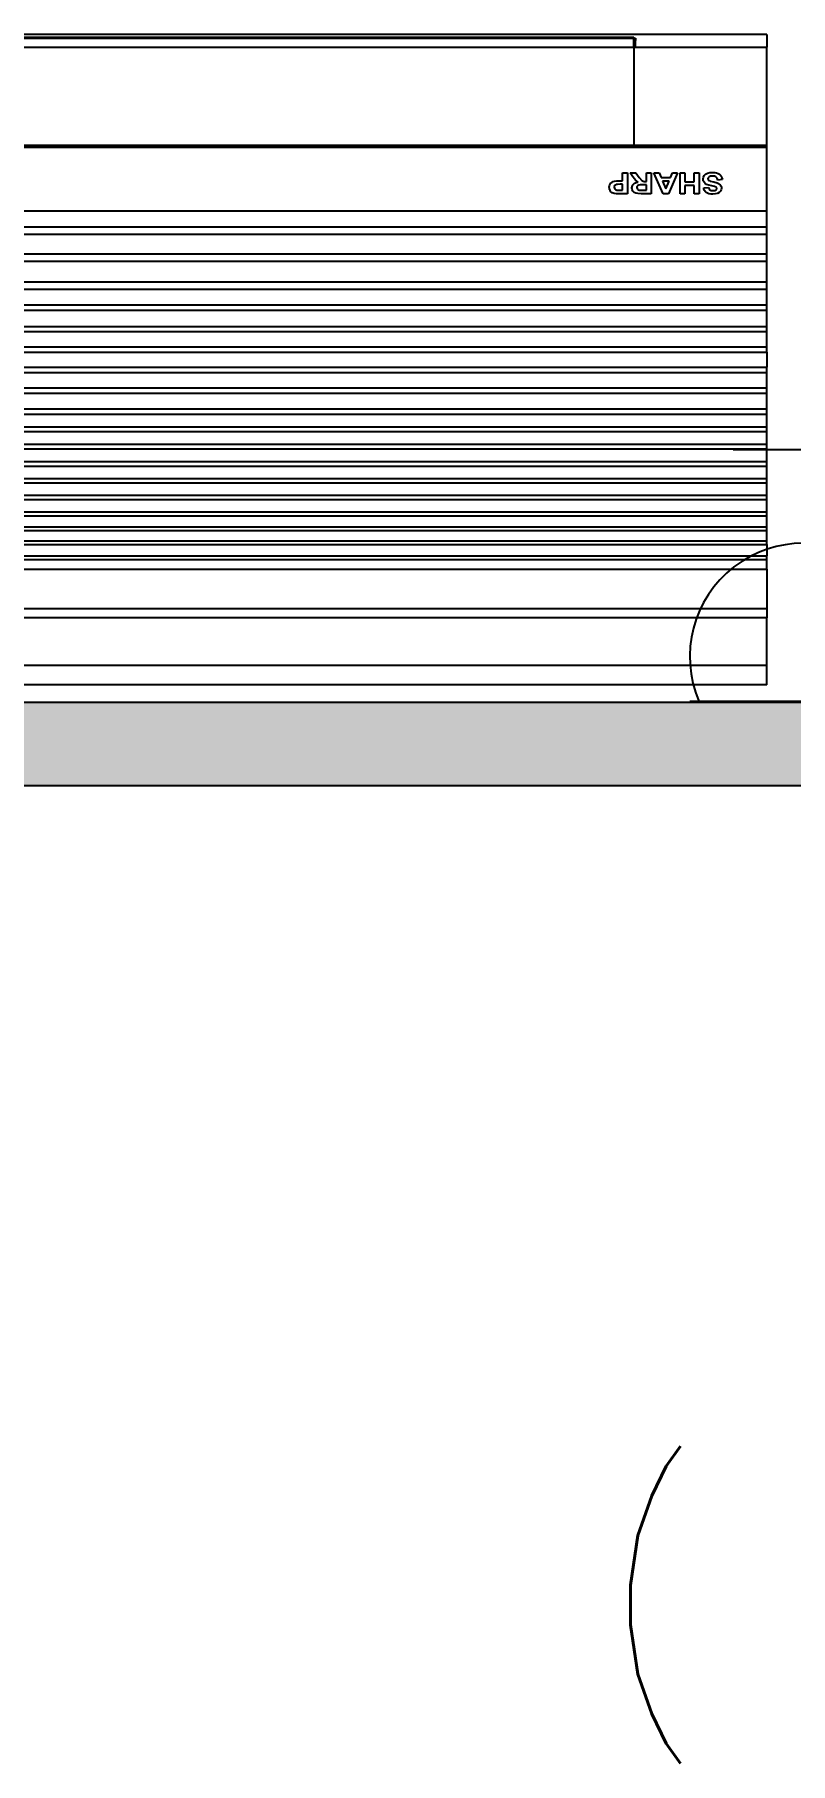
# Model space of a CAD drawing. Header units: inches. Extents: x -106706990 to 300603, y -86718466 to 1728185.
# Drawn here: x 135162 to 136070, y 24960 to 27037 of the extents above; entities that cross this region are included whole.
import ezdxf
from ezdxf.enums import TextEntityAlignment as Align

# ---------------------------------------------------------------- set-up
doc = ezdxf.new("R2010")
doc.units = ezdxf.units.IN
doc.header["$MEASUREMENT"] = 0
doc.linetypes.add('DASHED2', pattern=[0.375, 0.25, -0.125])
for name, color, linetype in [('A-HATCH', 8, 'Continuous'), ('A-PARTITION', 4, 'Continuous'), ('A-ROOMSYM', 3, 'Continuous'), ('Edges', 7, 'Continuous'), ('ELECT', 6, 'Continuous'), ('elk_LAMPU', 6, 'Continuous')]:
    doc.layers.add(name, color=color, linetype=linetype)
doc.layers.get('elk_LAMPU').off()
doc.styles.add('style1', font='romans.shx', dxfattribs={"height": 750})

# ---------------------------------------------------------------- blocks, each defined once
blk = doc.blocks.new('air con')
at = {"layer": 'Edges'}
for p, q in [((71.402, 41.898), (152.402, 41.898)), ((71.402, 41.898), (71.402, 41.095)), ((71.402, 41.095), (152.402, 41.095)), ((71.402, 41.095), (71.402, 39.122)), ((71.402, 39.122), (152.402, 39.122)), ((71.402, 38.724), (71.402, 39.122)), ((152.402, 38.724), (71.402, 38.724)), ((71.402, 37.092), (71.402, 38.724)), ((71.402, 37.092), (71.402, 36.701)), ((152.402, 37.092), (71.402, 37.092)), ((152.402, 36.701), (71.402, 36.701)), ((71.402, 36.701), (71.402, 36.542)), ((152.402, 36.542), (71.402, 36.542)), ((71.402, 36.078), (71.402, 36.542)), ((152.402, 36.078), (71.402, 36.078)), ((71.402, 36.078), (71.402, 35.914)), ((152.402, 35.914), (71.402, 35.914)), ((71.402, 35.914), (71.402, 35.493)), ((71.402, 35.493), (71.402, 35.34)), ((152.402, 35.493), (71.402, 35.493)), ((152.402, 35.34), (71.402, 35.34)), ((71.402, 35.34), (71.402, 34.877)), ((152.402, 34.877), (71.402, 34.877)), ((71.402, 34.877), (71.402, 34.709)), ((152.402, 34.709), (71.402, 34.709)), ((71.402, 34.709), (71.402, 34.207)), ((152.402, 34.207), (71.402, 34.207)), ((71.402, 34.207), (71.402, 34.022)), ((71.402, 34.022), (71.402, 33.51)), ((152.402, 34.022), (71.402, 34.022)), ((152.402, 33.51), (71.402, 33.51)), ((71.402, 33.51), (71.402, 33.335)), ((152.402, 33.335), (71.402, 33.335)), ((71.402, 33.335), (71.402, 32.826)), ((152.402, 32.826), (71.402, 32.826)), ((71.402, 32.826), (71.402, 32.625)), ((152.402, 32.625), (71.402, 32.625)), ((71.402, 32.625), (71.402, 32.098)), ((152.402, 32.098), (71.402, 32.098)), ((71.402, 32.098), (71.402, 31.911)), ((152.402, 31.911), (71.402, 31.911)), ((71.402, 31.911), (71.402, 31.378)), ((152.402, 31.378), (71.402, 31.378)), ((71.402, 31.378), (71.402, 31.189)), ((152.402, 31.189), (71.402, 31.189)), ((71.402, 31.189), (71.402, 30.654)), ((152.402, 30.654), (71.402, 30.654)), ((71.402, 30.654), (71.402, 30.439)), ((152.402, 30.439), (71.402, 30.439)), ((71.402, 30.439), (71.402, 29.791)), ((152.402, 29.791), (71.402, 29.791)), ((71.402, 29.791), (71.402, 29.562)), ((71.402, 29.562), (71.402, 28.935)), ((152.402, 29.562), (71.402, 29.562)), ((152.402, 28.935), (71.402, 28.935)), ((71.402, 28.935), (71.402, 28.714)), ((152.402, 28.714), (71.402, 28.714)), ((71.402, 28.092), (71.402, 28.714)), ((152.402, 28.092), (71.402, 28.092)), ((71.402, 28.092), (71.402, 27.871)), ((71.402, 27.871), (71.402, 27.226)), ((152.402, 27.871), (71.402, 27.871)), ((152.402, 27.226), (71.402, 27.226)), ((71.402, 27.226), (71.402, 27.024)), ((71.402, 27.024), (71.402, 26.349)), ((152.402, 27.024), (71.402, 27.024)), ((152.402, 26.349), (71.402, 26.349)), ((71.402, 26.349), (71.402, 26.117)), ((152.402, 26.117), (71.402, 26.117)), ((71.402, 26.117), (71.402, 25.469)), ((152.402, 25.469), (71.402, 25.469)), ((71.402, 25.469), (71.402, 25.162)), ((152.402, 25.162), (71.402, 25.162)), ((71.402, 25.162), (71.402, 24.304)), ((152.402, 24.304), (71.402, 24.304)), ((71.402, 24.304), (71.402, 24.002)), ((152.402, 24.002), (71.402, 24.002)), ((71.402, 24.002), (71.402, 23.184)), ((71.402, 23.184), (71.402, 22.883)), ((152.402, 23.184), (71.402, 23.184)), ((152.402, 22.883), (71.402, 22.883)), ((71.402, 22.883), (71.402, 22.213)), ((152.402, 22.213), (71.402, 22.213)), ((71.402, 22.213), (71.402, 19.568)), ((73.247, 20.922), (73.441, 20.939)), ((73.262, 20.853), (73.247, 20.922)), ((73.287, 20.793), (73.262, 20.853)), ((73.283, 21.282), (73.294, 21.346)), ((73.289, 21.232), (73.283, 21.282)), ((73.306, 21.186), (73.289, 21.232)), ((73.294, 21.346), (73.326, 21.406)), ((73.334, 21.144), (73.306, 21.186)), ((73.326, 21.406), (73.378, 21.457)), ((73.374, 21.106), (73.334, 21.144)), ((73.412, 21.082), (73.374, 21.106)), ((73.378, 21.457), (73.448, 21.494)), ((73.462, 21.059), (73.412, 21.082)), ((73.441, 20.939), (73.467, 20.864)), ((73.448, 21.494), (73.537, 21.517)), ((73.598, 21.02), (73.462, 21.059)), ((73.467, 20.864), (73.511, 20.812)), ((73.481, 21.324), (73.473, 21.293)), ((73.473, 21.293), (73.48, 21.265)), ((73.48, 21.265), (73.502, 21.241)), ((73.504, 21.347), (73.481, 21.324)), ((73.502, 21.241), (73.567, 21.212)), ((73.563, 21.371), (73.504, 21.347)), ((73.537, 21.517), (73.642, 21.525)), ((73.64, 21.379), (73.563, 21.371)), ((73.567, 21.212), (73.685, 21.182)), ((73.757, 20.982), (73.598, 21.02)), ((73.713, 21.372), (73.64, 21.379)), ((73.642, 21.525), (73.729, 21.52)), ((73.685, 21.182), (73.811, 21.152)), ((73.766, 21.35), (73.713, 21.372)), ((73.729, 21.52), (73.804, 21.507)), ((73.8, 20.965), (73.757, 20.982)), ((73.8, 21.311), (73.766, 21.35)), ((73.82, 21.253), (73.8, 21.311)), ((73.828, 20.944), (73.8, 20.965)), ((73.8, 20.808), (73.836, 20.847)), ((73.804, 21.507), (73.868, 21.484)), ((73.811, 21.152), (73.899, 21.12)), ((74.019, 21.261), (73.82, 21.253)), ((73.843, 20.92), (73.828, 20.944)), ((73.836, 20.847), (73.848, 20.892)), ((73.848, 20.892), (73.843, 20.92)), ((73.868, 21.484), (73.921, 21.453)), ((73.899, 21.12), (73.961, 21.081)), ((73.921, 21.453), (73.962, 21.414)), ((73.961, 21.081), (74.008, 21.031)), ((73.962, 21.414), (73.992, 21.369)), ((73.992, 21.369), (74.011, 21.318)), ((74.035, 20.82), (74, 20.752)), ((74.008, 21.031), (74.037, 20.968)), ((74.011, 21.318), (74.019, 21.261)), ((74.047, 20.892), (74.035, 20.82)), ((74.037, 20.968), (74.047, 20.892)), ((74.215, 20.639), (74.215, 21.51)), ((74.215, 21.51), (74.413, 21.51)), ((74.413, 21.51), (74.413, 21.167)), ((74.413, 21.167), (74.802, 21.167)), ((74.802, 21.02), (74.413, 21.02)), ((74.413, 21.02), (74.413, 20.639)), ((74.802, 21.167), (74.802, 21.51)), ((74.802, 21.51), (75.001, 21.51)), ((74.802, 20.639), (74.802, 21.02)), ((75.001, 21.51), (75.001, 20.639)), ((75.106, 20.639), (75.489, 21.51)), ((75.398, 20.837), (75.317, 20.639)), ((75.791, 20.837), (75.398, 20.837)), ((75.592, 21.306), (75.459, 20.983)), ((75.459, 20.983), (75.727, 20.983)), ((75.489, 21.51), (75.699, 21.51)), ((75.727, 20.983), (75.592, 21.306)), ((75.699, 21.51), (76.093, 20.639)), ((75.877, 20.639), (75.791, 20.837)), ((76.199, 20.639), (76.199, 21.51)), ((76.199, 21.51), (76.616, 21.51)), ((76.552, 21.362), (76.397, 21.362)), ((76.397, 21.362), (76.397, 21.141)), ((76.397, 21.141), (76.544, 21.141)), ((76.437, 21.002), (76.397, 21.002)), ((76.397, 21.002), (76.397, 20.639)), ((76.496, 21), (76.437, 21.002)), ((76.537, 20.993), (76.496, 21)), ((76.568, 20.979), (76.537, 20.993)), ((76.544, 21.141), (76.66, 21.144)), ((76.697, 21.359), (76.552, 21.362)), ((76.597, 20.956), (76.568, 20.979)), ((76.702, 20.828), (76.597, 20.956)), ((76.616, 21.51), (76.752, 21.504)), ((76.66, 21.144), (76.722, 21.152)), ((76.74, 21.347), (76.697, 21.359)), ((76.845, 20.639), (76.702, 20.828)), ((76.722, 21.152), (76.754, 21.167)), ((76.772, 21.325), (76.74, 21.347)), ((76.804, 21.034), (76.743, 21.023)), ((76.743, 21.023), (76.802, 20.988)), ((76.752, 21.504), (76.845, 21.486)), ((76.754, 21.167), (76.778, 21.189)), ((76.791, 21.294), (76.772, 21.325)), ((76.778, 21.189), (76.793, 21.218)), ((76.798, 21.254), (76.791, 21.294)), ((76.793, 21.218), (76.798, 21.254)), ((76.802, 20.988), (76.849, 20.95)), ((76.856, 21.052), (76.804, 21.034)), ((76.845, 21.486), (76.91, 21.454)), ((76.849, 20.95), (76.899, 20.895)), ((76.901, 21.075), (76.856, 21.052)), ((76.899, 20.895), (76.962, 20.809)), ((76.938, 21.104), (76.901, 21.075)), ((76.91, 21.454), (76.96, 21.403)), ((76.966, 21.138), (76.938, 21.104)), ((76.96, 21.403), (76.992, 21.338)), ((76.986, 21.176), (76.966, 21.138)), ((76.999, 21.219), (76.986, 21.176)), ((76.992, 21.338), (77.003, 21.266)), ((77.003, 21.266), (76.999, 21.219)), ((77.19, 20.639), (77.19, 21.51)), ((77.19, 21.51), (77.508, 21.51)), ((77.388, 21.362), (77.388, 21.115)), ((77.484, 21.362), (77.388, 21.362)), ((77.388, 21.115), (77.497, 21.115)), ((77.518, 20.967), (77.388, 20.967)), ((77.388, 20.967), (77.388, 20.639)), ((77.627, 21.356), (77.484, 21.362)), ((77.497, 21.115), (77.595, 21.119)), ((77.508, 21.51), (77.658, 21.506)), ((77.637, 20.97), (77.518, 20.967)), ((77.595, 21.119), (77.654, 21.129)), ((77.671, 21.343), (77.627, 21.356)), ((77.724, 20.98), (77.637, 20.97)), ((77.654, 21.129), (77.689, 21.146)), ((77.658, 21.506), (77.744, 21.497)), ((77.707, 21.318), (77.671, 21.343)), ((77.689, 21.146), (77.716, 21.172)), ((77.731, 21.283), (77.707, 21.318)), ((77.716, 21.172), (77.733, 21.203)), ((77.776, 20.995), (77.724, 20.98)), ((77.738, 21.239), (77.731, 21.283)), ((77.733, 21.203), (77.738, 21.239)), ((77.744, 21.497), (77.822, 21.465)), ((77.827, 21.021), (77.776, 20.995)), ((77.822, 21.465), (77.886, 21.411)), ((77.873, 21.058), (77.827, 21.021)), ((77.91, 21.107), (77.873, 21.058)), ((77.886, 21.411), (77.911, 21.376)), ((77.935, 21.168), (77.91, 21.107)), ((77.911, 21.376), (77.929, 21.336)), ((77.929, 21.336), (77.939, 21.291)), ((77.943, 21.242), (77.935, 21.168)), ((77.939, 21.291), (77.943, 21.242)), ((73.322, 20.742), (73.287, 20.793)), ((73.367, 20.7), (73.322, 20.742)), ((73.422, 20.666), (73.367, 20.7)), ((73.488, 20.642), (73.422, 20.666)), ((73.565, 20.628), (73.488, 20.642)), ((73.511, 20.812), (73.574, 20.782)), ((73.653, 20.623), (73.565, 20.628)), ((73.574, 20.782), (73.655, 20.772)), ((73.771, 20.631), (73.653, 20.623)), ((73.655, 20.772), (73.739, 20.781)), ((73.739, 20.781), (73.8, 20.808)), ((73.867, 20.655), (73.771, 20.631)), ((73.943, 20.695), (73.867, 20.655)), ((74, 20.752), (73.943, 20.695)), ((74.413, 20.639), (74.215, 20.639)), ((75.001, 20.639), (74.802, 20.639)), ((75.317, 20.639), (75.106, 20.639)), ((76.093, 20.639), (75.877, 20.639)), ((76.397, 20.639), (76.199, 20.639)), ((77.082, 20.639), (76.845, 20.639)), ((76.962, 20.809), (77.082, 20.639)), ((77.388, 20.639), (77.19, 20.639)), ((152.402, 19.568), (71.402, 19.568)), ((71.402, 19.568), (71.402, 19.493)), ((152.402, 19.493), (71.402, 19.493)), ((71.402, 19.493), (71.402, 15.42)), ((76.921, 15.42), (76.921, 19.493)), ((76.921, 18.47), (76.921, 18.812)), ((76.921, 18.133), (76.921, 18.47)), ((76.921, 17.803), (76.921, 18.133)), ((76.921, 17.48), (76.921, 17.803)), ((76.921, 17.163), (76.921, 17.48)), ((76.921, 16.853), (76.921, 17.163)), ((76.921, 16.551), (76.921, 16.853)), ((76.921, 16.256), (76.921, 16.551)), ((76.921, 15.969), (76.921, 16.256)), ((76.921, 15.69), (76.921, 15.969)), ((76.855, 15.42), (71.402, 15.42)), ((71.402, 14.898), (71.402, 15.42)), ((76.921, 15.42), (76.855, 15.42)), ((76.855, 15.42), (76.855, 15.142)), ((76.921, 15.142), (76.855, 15.142)), ((76.855, 15.051), (76.855, 15.142)), ((76.921, 15.42), (76.921, 15.69)), ((76.921, 15.42), (76.921, 15.142)), ((146.421, 15.42), (76.921, 15.42)), ((76.921, 15.142), (76.921, 15.051)), ((71.402, 14.898), (152.402, 14.898)), ((76.921, 15.051), (76.855, 15.051)), ((146.421, 15.051), (76.921, 15.051)), ((76.921, 15.051), (76.921, 15.012)), ((146.421, 15.012), (76.921, 15.012))]:
    blk.add_line(p, q, dxfattribs=at)
blk = doc.blocks.new('SOCKET(in)')
at = {"layer": 'ELECT', "color": 6}
for p, q in [((86605160, -1198079.2), (86605160, -1197854.2)), ((86605075.7, -1197966.7), (86605244.4, -1197966.7)), ((86605023.6, -1198269), (86605296.4, -1198269))]:
    blk.add_line(p, q, dxfattribs=at)
blk.add_arc((86605160, -1198215.6), 136.4, 336.9763, 203.0237, dxfattribs=at)

msp = doc.modelspace()

# ---------------------------------------------------------------- hatches: boundary and pattern name
at = {"layer": 'A-HATCH'}
h = msp.add_hatch(dxfattribs=at)
h.set_pattern_fill('DOTS', color=8, scale=800)
h.set_pattern_definition([(0, (114889.653, -264766.58), (25, 50), [0, -50])])
h.paths.add_polyline_path([(137657.8, 27034.7), (137132.8, 27034.7), (137132.8, 26234.7), (132657.8, 26234.7), (132657.8, 26134.7), (137232.8, 26134.7), (137232.8, 26934.7), (137657.8, 26934.7)])

# ---------------------------------------------------------------- linework, layer by layer
at = {"layer": 'A-PARTITION', "color": 8}
for p, q in [((132657.8, 26234.7), (137132.8, 26234.7)), ((132657.8, 26134.7), (137232.8, 26134.7))]:
    msp.add_line(p, q, dxfattribs=at)

# ---------------------------------------------------------------- block references
at = {"xscale": 28.92590521224616, "yscale": 28.92590521224616, "zscale": 28.92590521224616, "rotation": 180}
msp.add_blockref('air con', (138107, 27467.5), dxfattribs=at)
at = {"layer": 'elk_LAMPU', "color": 0, "linetype": 'DASHED2', "lineweight": 18}
msp.add_blockref('SOCKET(in)', (-86469074.4, 1224504.8), dxfattribs=at)

# ---------------------------------------------------------------- texts
at = {"layer": 'A-ROOMSYM', "color": 8, "style": 'style1', "width": 0.8}
msp.add_text('( BAHAGIAN PENTADBIRAN & KEWANGAN )', height=250, dxfattribs=at).set_placement((138646.6, 25043.4), align=Align.CENTER)

doc.saveas('drawing.dxf')
